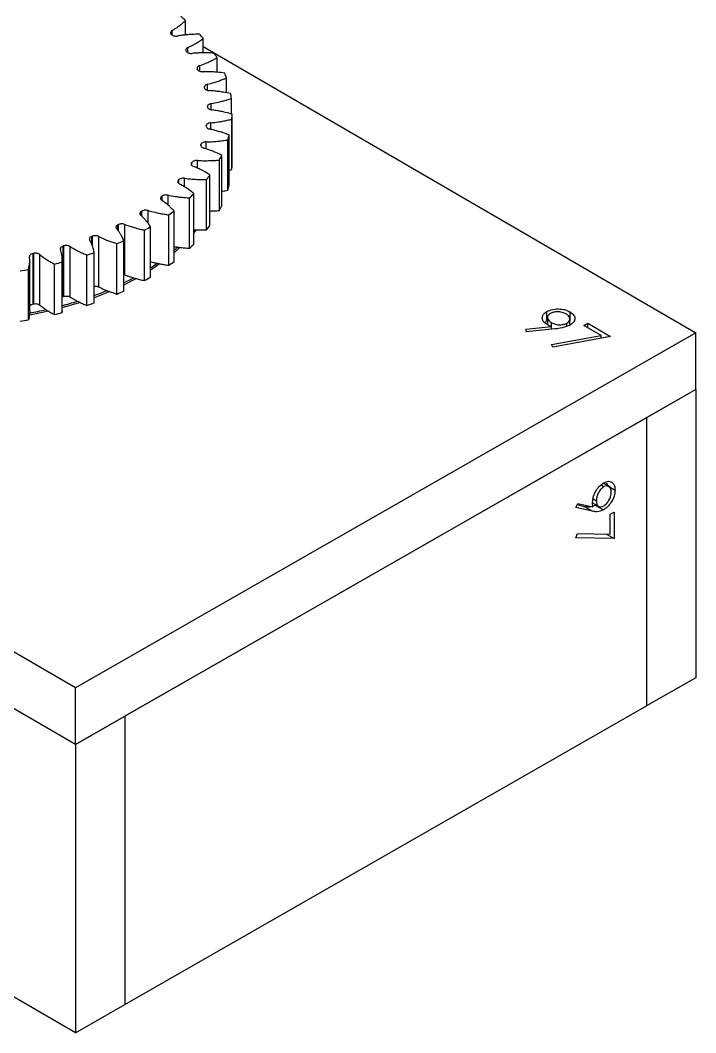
# Model space of a CAD drawing. Header units: millimetres. Extents: x 36 to 151, y 48 to 186.
# Drawn here: x 100.01 to 112.24, y 80.3 to 98.66 of the extents above; entities that cross this region are included whole.
import ezdxf

# ---------------------------------------------------------------- set-up
doc = ezdxf.new("R2010")
doc.units = ezdxf.units.MM

msp = doc.modelspace()

# ---------------------------------------------------------------- linework, layer by layer
at = {"color": 7, "linetype": 'Continuous', "lineweight": 25}
for p, q in [((103, 98.389), (103, 98.652)), ((102.757, 98.4), (102.757, 98.47)), ((103.322, 98.064), (103.322, 98.324)), ((103.042, 98.068), (103.042, 98.161)), ((103.322, 98.178), (112.243, 92.989)), ((103.571, 97.713), (103.571, 97.975)), ((103.257, 97.731), (103.257, 97.834)), ((103.399, 97.385), (103.399, 97.494)), ((103.741, 97.341), (103.741, 97.611)), ((103.467, 97.032), (103.467, 97.146)), ((103.832, 96.954), (103.832, 97.238)), ((103.846, 96.036), (103.846, 96.951)), ((103.458, 96.677), (103.458, 96.796)), ((103.84, 95.947), (103.84, 96.861)), ((103.792, 95.66), (103.792, 96.575)), ((103.278, 96.383), (103.278, 96.401)), ((103.279, 96.405), (103.279, 96.376)), ((103.374, 96.323), (103.374, 96.45)), ((103.767, 95.572), (103.767, 96.486)), ((103.109, 96.034), (103.109, 96.071)), ((103.111, 96.074), (103.111, 96.029)), ((103.215, 95.975), (103.215, 96.112)), ((103.613, 95.206), (103.613, 96.12)), ((103.657, 95.291), (103.657, 96.206)), ((103.443, 94.935), (103.443, 95.85)), ((102.87, 95.704), (102.87, 95.756)), ((102.873, 95.759), (102.873, 95.701)), ((102.984, 95.634), (102.984, 95.789)), ((103.38, 94.853), (103.38, 95.768)), ((102.685, 95.303), (102.685, 95.484)), ((103.153, 94.597), (103.153, 95.512)), ((102.565, 95.396), (102.565, 95.46)), ((102.568, 95.463), (102.568, 95.393)), ((103.073, 94.521), (103.073, 95.435)), ((102.197, 95.111), (102.197, 95.189)), ((102.201, 95.191), (102.201, 95.107)), ((102.321, 94.975), (102.321, 95.204)), ((102.697, 94.213), (102.697, 95.127)), ((102.792, 94.283), (102.792, 95.198)), ((101.774, 94.847), (101.774, 94.946)), ((101.778, 94.948), (101.778, 94.842)), ((101.9, 94.038), (101.9, 94.953)), ((101.306, 94.738), (101.306, 94.582)), ((102.256, 93.935), (102.256, 94.849)), ((102.366, 93.998), (102.366, 94.912)), ((103.153, 94.859), (103.164, 94.858)), ((103.193, 94.853), (103.153, 94.804)), ((100.786, 93.648), (100.786, 94.562)), ((100.791, 94.564), (100.791, 93.649)), ((101.301, 94.593), (101.301, 94.736)), ((101.428, 93.819), (101.428, 94.733)), ((101.758, 93.69), (101.758, 94.605)), ((101.881, 93.745), (101.881, 94.66)), ((101.006, 86.55), (87.55, 94.377)), ((100.238, 93.512), (100.238, 94.427)), ((100.243, 94.428), (100.243, 93.513)), ((100.36, 93.491), (100.36, 94.406)), ((100.912, 93.636), (100.912, 94.55)), ((101.212, 93.484), (101.212, 94.399)), ((101.345, 93.53), (101.345, 94.444)), ((102.892, 94.53), (102.792, 94.441)), ((100.177, 93.387), (100.177, 94.301)), ((100.624, 93.319), (100.624, 94.234)), ((100.767, 93.355), (100.767, 94.269)), ((100.155, 93.223), (100.155, 94.137)), ((101.881, 94.043), (101.9, 94.038)), ((100.767, 93.64), (100.786, 93.648)), ((101.006, 85.521), (87.55, 93.348)), ((100.517, 93.378), (100.182, 93.308)), ((109.546, 93.209), (109.546, 93.372)), ((109.559, 93.288), (109.559, 93.134)), ((109.966, 93.204), (109.966, 93.367)), ((109.165, 93.051), (109.627, 93.1)), ((109.521, 93.189), (109.546, 93.209)), ((109.627, 93.051), (109.627, 93.1)), ((109.631, 93.052), (109.631, 93.171)), ((109.91, 93.108), (109.91, 93.164)), ((109.962, 93.125), (109.962, 93.257)), ((110.217, 93.121), (110.286, 93.161)), ((110.528, 92.94), (110.217, 93.121)), ((110.286, 93.161), (110.699, 92.921)), ((110.286, 93.081), (110.286, 93.161)), ((112.243, 92.989), (101.006, 86.55)), ((109.18, 93.004), (109.165, 93.051)), ((109.691, 93.058), (109.18, 93.004)), ((109.63, 92.775), (110.528, 92.94)), ((110.699, 92.921), (109.653, 92.729)), ((110.528, 92.889), (110.528, 92.94)), ((112.243, 91.96), (112.243, 92.989)), ((109.653, 92.729), (109.63, 92.775)), ((112.243, 91.96), (101.006, 85.521)), ((112.243, 91.96), (111.349, 91.448)), ((112.243, 91.96), (112.243, 86.734)), ((111.349, 91.448), (101.9, 86.034)), ((111.349, 91.448), (111.349, 86.222)), ((110.526, 90.229), (110.578, 90.199)), ((110.684, 90.196), (110.57, 90.263)), ((110.634, 90.262), (110.641, 90.219)), ((110.641, 90.219), (110.782, 90.137)), ((110.384, 89.975), (110.444, 89.94)), ((110.071, 89.818), (110.105, 89.893)), ((110.375, 89.753), (110.071, 89.818)), ((110.235, 89.835), (110.092, 89.866)), ((110.105, 89.893), (110.379, 89.835)), ((110.235, 89.835), (110.375, 89.753)), ((110.375, 89.904), (110.501, 89.83)), ((110.433, 89.859), (110.574, 89.777)), ((110.695, 89.697), (110.764, 89.737)), ((110.695, 89.337), (110.695, 89.697)), ((110.764, 89.737), (110.764, 89.258)), ((110.071, 89.27), (110.1, 89.347)), ((110.764, 89.258), (110.071, 89.27)), ((110.1, 89.347), (110.695, 89.337)), ((110.628, 89.338), (110.764, 89.258)), ((112.243, 86.734), (111.349, 86.222)), ((101.006, 85.521), (101.006, 86.55)), ((101.9, 80.808), (111.349, 86.222)), ((101.006, 85.521), (101.9, 86.034)), ((101.9, 86.034), (101.9, 80.808)), ((101.006, 85.521), (101.006, 80.296)), ((101.006, 80.296), (97.587, 82.284)), ((101.006, 80.296), (101.9, 80.808))]:
    msp.add_line(p, q, dxfattribs=at)
at = {"color": 7, "linetype": 'Continuous', "lineweight": 25, "flags": 128}
for points in [[(102.531, 94.238), (102.429, 94.167), (102.366, 94.126)], [(102.097, 93.966), (102.016, 93.922), (101.881, 93.854)], [(101.622, 93.735), (101.555, 93.707), (101.345, 93.625)], [(101.08, 93.533), (101.054, 93.525), (100.778, 93.444)]]:
    msp.add_lwpolyline(points, dxfattribs=at)
at = {"color": 7, "linetype": 'Continuous', "lineweight": 25}
for centre, radius, start, end in [((100.621, 95.96), 3.593, 48.539, 50.3596), ((100.678, 96.299), 2.945, 45.4326, 45.5116), ((101.112, 96.459), 2.892, 40.1442, 42.2481), ((101.105, 96.674), 2.375, 36.5564, 36.6476), ((101.545, 96.783), 2.351, 30.4704, 32.8862), ((101.459, 96.895), 1.958, 26.374, 26.4778), ((101.876, 96.951), 1.979, 19.5073, 22.217), ((101.703, 96.99), 1.696, 14.9674, 15.0816), ((102.071, 97.006), 1.776, 7.5161, 10.428), ((101.81, 97.01), 1.587, 2.724, 2.8434), ((102.107, 97.01), 1.739, 355.0755, 358.0283), ((101.769, 97.015), 1.628, 350.3151, 350.4324), ((101.982, 97.035), 1.868, 342.9328, 345.7489), ((101.584, 97.07), 1.821, 338.4756, 338.5844), ((101.275, 97.229), 2.17, 327.7318, 327.8287), ((101.708, 97.145), 2.163, 331.7215, 334.2747), ((102.107, 96.096), 1.739, 355.0755, 358.0283), ((101.315, 97.395), 2.63, 321.7712, 324.0128), ((100.875, 97.534), 2.672, 318.2904, 318.3747), ((101.982, 96.12), 1.868, 342.9328, 345.7489), ((100.844, 97.816), 3.261, 313.1185, 315.0604), ((100.426, 97.999), 3.319, 310.1063, 310.1793), ((101.708, 96.231), 2.163, 331.7215, 334.2747), ((99.971, 98.615), 4.086, 303.008, 303.0715), ((100.344, 98.411), 4.04, 305.6264, 307.3101), ((99.552, 99.346), 4.929, 296.7893, 296.8454), ((101.315, 96.481), 2.63, 321.7712, 324.0128), ((99.201, 100.135), 5.793, 291.2558, 291.3061), ((99.86, 99.155), 4.927, 299.0938, 300.5686), ((98.937, 100.91), 6.612, 286.2394, 286.2854), ((99.435, 99.996), 5.87, 293.3184, 294.6308), ((100.844, 96.901), 3.261, 313.1185, 315.0604), ((98.766, 101.596), 7.319, 281.5994, 281.6425), ((99.096, 100.862), 6.801, 288.1215, 289.3112), ((100.589, 97.056), 3.388, 310.5592, 312.0737), ((98.859, 101.672), 7.645, 283.3522, 284.4526), ((100.089, 97.712), 4.214, 302.7101, 304.715), ((100.344, 97.496), 4.04, 305.6264, 307.3101), ((98.719, 102.344), 8.331, 278.8844, 279.9236), ((99.625, 98.503), 5.131, 296.0785, 298.2891), ((99.86, 98.24), 4.927, 299.0938, 300.5686), ((98.937, 99.996), 6.612, 286.2394, 286.2854), ((99.243, 99.349), 6.06, 290.2957, 292.5996), ((99.435, 99.081), 5.87, 293.3184, 294.6308), ((98.766, 100.681), 7.319, 281.5994, 281.6425), ((98.952, 100.2), 6.959, 285.0601, 287.4647), ((99.096, 99.948), 6.801, 288.1215, 289.3112), ((98.772, 100.921), 7.703, 280.4974, 282.7445), ((98.859, 100.758), 7.645, 283.3522, 284.4526), ((98.719, 101.429), 8.331, 278.8844, 279.9236)]:
    msp.add_arc(centre, radius, start, end, dxfattribs=at)
for points, knots in [([(102.757, 98.47), (102.788, 98.488), (102.838, 98.519), (102.901, 98.566), (102.953, 98.608), (102.984, 98.637), (103, 98.652)], [0, 0, 0, 0, 0.333841, 0.553288, 0.775352, 1, 1, 1, 1]), ([(102.757, 98.47), (102.75, 98.464), (102.734, 98.453), (102.727, 98.433), (102.729, 98.415), (102.738, 98.405), (102.742, 98.399)], [0, 0, 0, 0, 0.279838, 0.559383, 0.779667, 1, 1, 1, 1]), ([(102.745, 98.397), (102.752, 98.391), (102.767, 98.379), (102.798, 98.37), (102.83, 98.367), (102.849, 98.369), (102.858, 98.37)], [0, 0, 0, 0, 0.2798385, 0.5593834, 0.7796671, 1, 1, 1, 1]), ([(103.252, 98.404), (103.206, 98.402), (103.131, 98.4), (103.028, 98.392), (102.942, 98.383), (102.886, 98.375), (102.858, 98.37)], [0, 0, 0, 0, 0.346045, 0.566676, 0.784673, 1, 1, 1, 1]), ([(103.042, 98.161), (103.076, 98.177), (103.133, 98.204), (103.206, 98.246), (103.266, 98.284), (103.303, 98.311), (103.322, 98.324)], [0, 0, 0, 0, 0.333841, 0.553288, 0.775352, 1, 1, 1, 1]), ([(103.042, 98.161), (103.033, 98.156), (103.015, 98.146), (103.003, 98.127), (103.002, 98.108), (103.008, 98.098), (103.011, 98.092)], [0, 0, 0, 0, 0.279839, 0.559383, 0.779667, 1, 1, 1, 1]), ([(103.013, 98.089), (103.019, 98.083), (103.032, 98.07), (103.061, 98.059), (103.091, 98.054), (103.111, 98.054), (103.121, 98.055)], [0, 0, 0, 0, 0.279839, 0.559383, 0.779667, 1, 1, 1, 1]), ([(103.519, 98.06), (103.473, 98.061), (103.397, 98.064), (103.293, 98.064), (103.206, 98.061), (103.149, 98.057), (103.121, 98.055)], [0, 0, 0, 0, 0.346045, 0.566676, 0.784673, 1, 1, 1, 1]), ([(103.257, 97.834), (103.295, 97.847), (103.357, 97.87), (103.438, 97.907), (103.506, 97.94), (103.549, 97.963), (103.571, 97.975)], [0, 0, 0, 0, 0.333841, 0.553288, 0.775352, 1, 1, 1, 1]), ([(103.257, 97.834), (103.247, 97.829), (103.227, 97.821), (103.211, 97.803), (103.206, 97.784), (103.21, 97.773), (103.212, 97.768)], [0, 0, 0, 0, 0.2798392, 0.5593831, 0.7796666, 1, 1, 1, 1]), ([(103.213, 97.765), (103.218, 97.758), (103.227, 97.745), (103.254, 97.731), (103.283, 97.724), (103.302, 97.723), (103.312, 97.723)], [0, 0, 0, 0, 0.2798394, 0.559383, 0.7796665, 1, 1, 1, 1]), ([(103.708, 97.699), (103.663, 97.704), (103.589, 97.712), (103.485, 97.719), (103.398, 97.723), (103.341, 97.723), (103.312, 97.723)], [0, 0, 0, 0, 0.346045, 0.566676, 0.784673, 1, 1, 1, 1]), ([(103.399, 97.494), (103.389, 97.49), (103.367, 97.483), (103.347, 97.466), (103.338, 97.448), (103.339, 97.437), (103.34, 97.432)], [0, 0, 0, 0, 0.27984, 0.559383, 0.779666, 1, 1, 1, 1]), ([(103.399, 97.494), (103.44, 97.504), (103.506, 97.522), (103.595, 97.553), (103.669, 97.581), (103.717, 97.601), (103.741, 97.611)], [0, 0, 0, 0, 0.333841, 0.553288, 0.775352, 1, 1, 1, 1]), ([(103.341, 97.428), (103.344, 97.421), (103.351, 97.408), (103.374, 97.392), (103.401, 97.383), (103.42, 97.381), (103.43, 97.38)], [0, 0, 0, 0, 0.27984, 0.559383, 0.779666, 1, 1, 1, 1]), ([(103.818, 97.327), (103.774, 97.336), (103.702, 97.349), (103.601, 97.364), (103.516, 97.374), (103.458, 97.378), (103.43, 97.38)], [0, 0, 0, 0, 0.346045, 0.566676, 0.784673, 1, 1, 1, 1]), ([(103.467, 97.146), (103.455, 97.143), (103.433, 97.138), (103.409, 97.122), (103.396, 97.106), (103.395, 97.094), (103.395, 97.089)], [0, 0, 0, 0, 0.279841, 0.559382, 0.779666, 1, 1, 1, 1]), ([(103.467, 97.146), (103.509, 97.154), (103.579, 97.167), (103.674, 97.191), (103.754, 97.213), (103.806, 97.23), (103.832, 97.238)], [0, 0, 0, 0, 0.333841, 0.553288, 0.775352, 1, 1, 1, 1]), ([(103.395, 97.085), (103.396, 97.078), (103.4, 97.064), (103.42, 97.047), (103.445, 97.036), (103.463, 97.032), (103.473, 97.031)], [0, 0, 0, 0, 0.279841, 0.559382, 0.779666, 1, 1, 1, 1]), ([(103.846, 96.951), (103.804, 96.962), (103.736, 96.981), (103.639, 97.003), (103.556, 97.019), (103.5, 97.027), (103.473, 97.031)], [0, 0, 0, 0, 0.346045, 0.566676, 0.784673, 1, 1, 1, 1]), ([(103.458, 96.796), (103.446, 96.794), (103.423, 96.79), (103.396, 96.777), (103.38, 96.761), (103.376, 96.75), (103.374, 96.745)], [0, 0, 0, 0, 0.27984, 0.559383, 0.779666, 1, 1, 1, 1]), ([(103.458, 96.796), (103.502, 96.801), (103.574, 96.809), (103.673, 96.825), (103.757, 96.842), (103.813, 96.855), (103.84, 96.861)], [0, 0, 0, 0, 0.333841, 0.553288, 0.775352, 1, 1, 1, 1]), ([(103.374, 96.741), (103.374, 96.734), (103.374, 96.72), (103.39, 96.702), (103.413, 96.688), (103.43, 96.684), (103.439, 96.681)], [0, 0, 0, 0, 0.27984, 0.559383, 0.779666, 1, 1, 1, 1]), ([(103.792, 96.575), (103.753, 96.589), (103.69, 96.613), (103.598, 96.641), (103.519, 96.663), (103.466, 96.675), (103.439, 96.681)], [0, 0, 0, 0, 0.346045, 0.566676, 0.784673, 1, 1, 1, 1]), ([(103.278, 96.401), (103.277, 96.394), (103.274, 96.38), (103.286, 96.361), (103.305, 96.346), (103.322, 96.34), (103.33, 96.337)], [0, 0, 0, 0, 0.279839, 0.559383, 0.779667, 1, 1, 1, 1]), ([(103.374, 96.45), (103.362, 96.449), (103.337, 96.447), (103.308, 96.435), (103.288, 96.421), (103.282, 96.41), (103.279, 96.405)], [0, 0, 0, 0, 0.279839, 0.559383, 0.779666, 1, 1, 1, 1]), ([(103.374, 96.45), (103.418, 96.451), (103.492, 96.454), (103.594, 96.463), (103.681, 96.473), (103.738, 96.482), (103.767, 96.486)], [0, 0, 0, 0, 0.333841, 0.553288, 0.775352, 1, 1, 1, 1]), ([(103.657, 96.206), (103.621, 96.223), (103.564, 96.251), (103.479, 96.286), (103.406, 96.314), (103.355, 96.329), (103.33, 96.337)], [0, 0, 0, 0, 0.346045, 0.566676, 0.784673, 1, 1, 1, 1]), ([(103.109, 96.071), (103.106, 96.064), (103.1, 96.05), (103.108, 96.03), (103.124, 96.014), (103.139, 96.007), (103.147, 96.004)], [0, 0, 0, 0, 0.279839, 0.559383, 0.779667, 1, 1, 1, 1]), ([(103.215, 96.112), (103.203, 96.112), (103.178, 96.112), (103.147, 96.102), (103.124, 96.089), (103.115, 96.079), (103.111, 96.074)], [0, 0, 0, 0, 0.279839, 0.559383, 0.779667, 1, 1, 1, 1]), ([(103.215, 96.112), (103.259, 96.11), (103.333, 96.108), (103.436, 96.11), (103.524, 96.113), (103.583, 96.118), (103.613, 96.12)], [0, 0, 0, 0, 0.333841, 0.553288, 0.775352, 1, 1, 1, 1]), ([(103.443, 95.85), (103.411, 95.869), (103.36, 95.901), (103.283, 95.942), (103.217, 95.975), (103.17, 95.994), (103.147, 96.004)], [0, 0, 0, 0, 0.346045, 0.566676, 0.784673, 1, 1, 1, 1]), ([(103.792, 95.935), (103.793, 95.936), (103.809, 95.939), (103.825, 95.943), (103.84, 95.947)], [0, 0, 0, 0, 0.076453, 1, 1, 1, 1]), ([(102.87, 95.756), (102.866, 95.749), (102.857, 95.736), (102.86, 95.715), (102.873, 95.698), (102.886, 95.69), (102.893, 95.686)], [0, 0, 0, 0, 0.279838, 0.559383, 0.779667, 1, 1, 1, 1]), ([(102.984, 95.789), (102.972, 95.789), (102.947, 95.791), (102.914, 95.784), (102.888, 95.773), (102.878, 95.763), (102.873, 95.759)], [0, 0, 0, 0, 0.2798385, 0.5593834, 0.7796671, 1, 1, 1, 1]), ([(103.153, 95.512), (103.126, 95.534), (103.082, 95.569), (103.015, 95.615), (102.956, 95.652), (102.914, 95.675), (102.893, 95.686)], [0, 0, 0, 0, 0.3460446, 0.5666762, 0.7846733, 1, 1, 1, 1]), ([(102.984, 95.789), (103.028, 95.784), (103.1, 95.776), (103.203, 95.77), (103.291, 95.768), (103.351, 95.768), (103.38, 95.768)], [0, 0, 0, 0, 0.333841, 0.553288, 0.775352, 1, 1, 1, 1]), ([(102.685, 95.484), (102.673, 95.486), (102.648, 95.489), (102.614, 95.485), (102.586, 95.476), (102.574, 95.467), (102.568, 95.463)], [0, 0, 0, 0, 0.279838, 0.559384, 0.779667, 1, 1, 1, 1]), ([(102.685, 95.484), (102.727, 95.476), (102.797, 95.463), (102.898, 95.45), (102.985, 95.441), (103.044, 95.437), (103.073, 95.435)], [0, 0, 0, 0, 0.333841, 0.553288, 0.775352, 1, 1, 1, 1]), ([(103.657, 95.556), (103.662, 95.557), (103.684, 95.56), (103.72, 95.565), (103.751, 95.57), (103.767, 95.572)], [0, 0, 0, 0, 0.152253, 0.574825, 1, 1, 1, 1]), ([(102.565, 95.46), (102.559, 95.454), (102.547, 95.441), (102.546, 95.421), (102.555, 95.403), (102.566, 95.394), (102.572, 95.389)], [0, 0, 0, 0, 0.279838, 0.559384, 0.779667, 1, 1, 1, 1]), ([(102.792, 95.198), (102.77, 95.221), (102.734, 95.259), (102.678, 95.31), (102.627, 95.351), (102.59, 95.377), (102.572, 95.389)], [0, 0, 0, 0, 0.346045, 0.566676, 0.784673, 1, 1, 1, 1]), ([(102.197, 95.189), (102.19, 95.183), (102.176, 95.171), (102.17, 95.151), (102.175, 95.133), (102.184, 95.123), (102.189, 95.118)], [0, 0, 0, 0, 0.2798382, 0.5593836, 0.7796673, 1, 1, 1, 1]), ([(102.366, 94.912), (102.349, 94.937), (102.322, 94.977), (102.277, 95.032), (102.236, 95.076), (102.205, 95.104), (102.189, 95.118)], [0, 0, 0, 0, 0.346045, 0.566676, 0.784673, 1, 1, 1, 1]), ([(102.321, 95.204), (102.31, 95.207), (102.287, 95.212), (102.252, 95.21), (102.222, 95.203), (102.208, 95.195), (102.201, 95.191)], [0, 0, 0, 0, 0.279838, 0.559384, 0.779667, 1, 1, 1, 1]), ([(102.321, 95.204), (102.362, 95.193), (102.428, 95.175), (102.525, 95.155), (102.61, 95.14), (102.668, 95.131), (102.697, 95.127)], [0, 0, 0, 0, 0.333841, 0.553288, 0.775352, 1, 1, 1, 1]), ([(103.443, 95.196), (103.452, 95.196), (103.477, 95.197), (103.517, 95.199), (103.565, 95.202), (103.597, 95.204), (103.613, 95.206)], [0, 0, 0, 0, 0.159158, 0.437704, 0.717989, 1, 1, 1, 1]), ([(101.774, 94.946), (101.765, 94.941), (101.749, 94.93), (101.739, 94.911), (101.739, 94.892), (101.747, 94.882), (101.75, 94.877)], [0, 0, 0, 0, 0.279838, 0.559384, 0.779667, 1, 1, 1, 1]), ([(101.9, 94.953), (101.889, 94.956), (101.868, 94.963), (101.832, 94.963), (101.802, 94.958), (101.786, 94.952), (101.778, 94.948)], [0, 0, 0, 0, 0.279838, 0.559384, 0.779667, 1, 1, 1, 1]), ([(101.9, 94.953), (101.938, 94.939), (102, 94.916), (102.092, 94.889), (102.173, 94.868), (102.228, 94.855), (102.256, 94.849)], [0, 0, 0, 0, 0.333841, 0.553288, 0.775352, 1, 1, 1, 1]), ([(101.428, 94.733), (101.418, 94.738), (101.398, 94.746), (101.363, 94.749), (101.331, 94.746), (101.314, 94.741), (101.306, 94.738)], [0, 0, 0, 0, 0.279838, 0.559383, 0.779667, 1, 1, 1, 1]), ([(101.881, 94.66), (101.87, 94.685), (101.852, 94.728), (101.819, 94.785), (101.788, 94.832), (101.763, 94.862), (101.75, 94.877)], [0, 0, 0, 0, 0.346045, 0.566676, 0.784673, 1, 1, 1, 1]), ([(103.164, 94.858), (103.188, 94.857), (103.228, 94.855), (103.284, 94.854), (103.332, 94.853), (103.364, 94.853), (103.38, 94.853)], [0, 0, 0, 0, 0.336802, 0.556499, 0.777569, 1, 1, 1, 1]), ([(100.786, 94.562), (100.776, 94.558), (100.755, 94.55), (100.737, 94.533), (100.73, 94.515), (100.732, 94.504), (100.734, 94.498)], [0, 0, 0, 0, 0.279839, 0.559383, 0.779667, 1, 1, 1, 1]), ([(100.912, 94.55), (100.903, 94.555), (100.884, 94.565), (100.851, 94.57), (100.818, 94.57), (100.8, 94.566), (100.791, 94.564)], [0, 0, 0, 0, 0.279839, 0.559383, 0.779667, 1, 1, 1, 1]), ([(101.301, 94.736), (101.291, 94.732), (101.273, 94.722), (101.259, 94.704), (101.255, 94.685), (101.26, 94.674), (101.263, 94.669)], [0, 0, 0, 0, 0.279838, 0.559383, 0.779667, 1, 1, 1, 1]), ([(101.345, 94.444), (101.34, 94.471), (101.331, 94.514), (101.31, 94.573), (101.29, 94.622), (101.272, 94.653), (101.263, 94.669)], [0, 0, 0, 0, 0.346045, 0.566676, 0.784673, 1, 1, 1, 1]), ([(101.428, 94.733), (101.462, 94.717), (101.519, 94.69), (101.604, 94.656), (101.68, 94.63), (101.732, 94.613), (101.758, 94.605)], [0, 0, 0, 0, 0.333841, 0.553288, 0.775352, 1, 1, 1, 1]), ([(100.238, 94.427), (100.227, 94.423), (100.204, 94.417), (100.183, 94.401), (100.172, 94.384), (100.172, 94.373), (100.172, 94.367)], [0, 0, 0, 0, 0.279839, 0.559383, 0.779667, 1, 1, 1, 1]), ([(100.36, 94.406), (100.352, 94.411), (100.336, 94.422), (100.303, 94.43), (100.272, 94.432), (100.253, 94.429), (100.243, 94.428)], [0, 0, 0, 0, 0.279839, 0.559383, 0.779667, 1, 1, 1, 1]), ([(100.36, 94.406), (100.386, 94.385), (100.429, 94.35), (100.498, 94.306), (100.559, 94.269), (100.602, 94.246), (100.624, 94.234)], [0, 0, 0, 0, 0.333841, 0.553288, 0.775352, 1, 1, 1, 1]), ([(100.767, 94.269), (100.767, 94.296), (100.768, 94.339), (100.76, 94.399), (100.75, 94.449), (100.739, 94.482), (100.734, 94.498)], [0, 0, 0, 0, 0.346045, 0.566676, 0.784673, 1, 1, 1, 1]), ([(100.912, 94.55), (100.942, 94.531), (100.992, 94.5), (101.07, 94.461), (101.139, 94.429), (101.187, 94.409), (101.212, 94.399)], [0, 0, 0, 0, 0.333841, 0.553288, 0.775352, 1, 1, 1, 1]), ([(102.792, 94.55), (102.801, 94.549), (102.824, 94.546), (102.846, 94.543), (102.859, 94.541)], [0, 0, 0, 0, 0.416596, 1, 1, 1, 1]), ([(102.859, 94.541), (102.883, 94.538), (102.923, 94.533), (102.978, 94.528), (103.026, 94.524), (103.057, 94.522), (103.073, 94.521)], [0, 0, 0, 0, 0.336802, 0.556499, 0.777569, 1, 1, 1, 1]), ([(100.155, 94.137), (100.161, 94.164), (100.171, 94.207), (100.177, 94.267), (100.178, 94.317), (100.174, 94.35), (100.172, 94.367)], [0, 0, 0, 0, 0.346045, 0.566676, 0.784673, 1, 1, 1, 1]), ([(100.767, 93.383), (100.767, 93.536), (100.767, 93.841), (100.767, 94.145), (100.767, 94.298)], [0, 0, 0, 0, 0.5, 1, 1, 1, 1]), ([(102.366, 94.277), (102.37, 94.276), (102.385, 94.272), (102.413, 94.265), (102.451, 94.256), (102.476, 94.251), (102.489, 94.248)], [0, 0, 0, 0, 0.090627, 0.392046, 0.695172, 1, 1, 1, 1]), ([(102.489, 94.248), (102.512, 94.244), (102.55, 94.236), (102.604, 94.227), (102.65, 94.219), (102.681, 94.215), (102.697, 94.213)], [0, 0, 0, 0, 0.336802, 0.556499, 0.777569, 1, 1, 1, 1]), ([(101.9, 94.038), (101.917, 94.032), (101.946, 94.021), (101.986, 94.007), (102.021, 93.996), (102.045, 93.988), (102.057, 93.985)], [0, 0, 0, 0, 0.337089, 0.556816, 0.777787, 1, 1, 1, 1]), ([(101.345, 93.832), (101.356, 93.833), (101.376, 93.834), (101.405, 93.829), (101.42, 93.822), (101.428, 93.819)], [0, 0, 0, 0, 0.3478679, 0.6738976, 1, 1, 1, 1]), ([(102.057, 93.985), (102.079, 93.979), (102.115, 93.968), (102.167, 93.955), (102.211, 93.945), (102.241, 93.938), (102.256, 93.935)], [0, 0, 0, 0, 0.336802, 0.556499, 0.777569, 1, 1, 1, 1]), ([(100.791, 93.649), (100.803, 93.652), (100.826, 93.657), (100.861, 93.654), (100.891, 93.647), (100.905, 93.639), (100.912, 93.636)], [0, 0, 0, 0, 0.279839, 0.559383, 0.779667, 1, 1, 1, 1]), ([(101.428, 93.819), (101.444, 93.811), (101.469, 93.798), (101.506, 93.782), (101.539, 93.768), (101.561, 93.759), (101.572, 93.755)], [0, 0, 0, 0, 0.3370893, 0.556816, 0.7777875, 1, 1, 1, 1]), ([(101.572, 93.755), (101.592, 93.747), (101.626, 93.734), (101.674, 93.717), (101.716, 93.704), (101.744, 93.695), (101.758, 93.69)], [0, 0, 0, 0, 0.336802, 0.556499, 0.777569, 1, 1, 1, 1]), ([(100.177, 93.475), (100.181, 93.481), (100.189, 93.492), (100.212, 93.505), (100.229, 93.51), (100.238, 93.512)], [0, 0, 0, 0, 0.363391, 0.681659, 1, 1, 1, 1]), ([(100.243, 93.513), (100.255, 93.515), (100.28, 93.518), (100.314, 93.513), (100.342, 93.504), (100.354, 93.495), (100.36, 93.491)], [0, 0, 0, 0, 0.279839, 0.559383, 0.779667, 1, 1, 1, 1]), ([(100.36, 93.491), (100.372, 93.481), (100.391, 93.465), (100.42, 93.444), (100.445, 93.426), (100.463, 93.414), (100.472, 93.408)], [0, 0, 0, 0, 0.337089, 0.556816, 0.777787, 1, 1, 1, 1]), ([(100.912, 93.636), (100.926, 93.627), (100.948, 93.612), (100.982, 93.593), (101.011, 93.577), (101.031, 93.567), (101.041, 93.562)], [0, 0, 0, 0, 0.337089, 0.556816, 0.777787, 1, 1, 1, 1]), ([(101.041, 93.562), (101.059, 93.552), (101.09, 93.537), (101.134, 93.517), (101.172, 93.5), (101.198, 93.49), (101.212, 93.484)], [0, 0, 0, 0, 0.336802, 0.556499, 0.777569, 1, 1, 1, 1]), ([(100.176, 93.347), (100.175, 93.333), (100.173, 93.31), (100.167, 93.278), (100.162, 93.25), (100.157, 93.232), (100.155, 93.223)], [0, 0, 0, 0, 0.336802, 0.556499, 0.777569, 1, 1, 1, 1]), ([(100.177, 93.387), (100.177, 93.382), (100.177, 93.368), (100.176, 93.355), (100.176, 93.347)], [0, 0, 0, 0, 0.408823, 1, 1, 1, 1]), ([(100.472, 93.408), (100.488, 93.398), (100.515, 93.381), (100.555, 93.357), (100.589, 93.338), (100.613, 93.326), (100.624, 93.319)], [0, 0, 0, 0, 0.336802, 0.556499, 0.777569, 1, 1, 1, 1]), ([(100.767, 93.383), (100.767, 93.383), (100.768, 93.373), (100.767, 93.364), (100.767, 93.355)], [0, 0, 0, 0, 0.027839, 1, 1, 1, 1]), ([(109.551, 93.138), (109.524, 93.157), (109.471, 93.196), (109.457, 93.266), (109.481, 93.328), (109.524, 93.358), (109.546, 93.372)], [0, 0, 0, 0, 0.279814, 0.559489, 0.779635, 1, 1, 1, 1]), ([(109.546, 93.372), (109.581, 93.388), (109.65, 93.42), (109.778, 93.424), (109.887, 93.405), (109.94, 93.38), (109.966, 93.367)], [0, 0, 0, 0, 0.279538, 0.558851, 0.779452, 1, 1, 1, 1]), ([(109.609, 93.339), (109.591, 93.325), (109.555, 93.296), (109.559, 93.245), (109.585, 93.203), (109.616, 93.182), (109.631, 93.171)], [0, 0, 0, 0, 0.278472, 0.558424, 0.779098, 1, 1, 1, 1]), ([(109.894, 93.329), (109.871, 93.34), (109.825, 93.362), (109.742, 93.371), (109.664, 93.365), (109.628, 93.348), (109.609, 93.339)], [0, 0, 0, 0, 0.280092, 0.560011, 0.780131, 1, 1, 1, 1]), ([(109.91, 93.164), (109.928, 93.178), (109.964, 93.206), (109.963, 93.256), (109.94, 93.298), (109.909, 93.319), (109.894, 93.329)], [0, 0, 0, 0, 0.278722, 0.558569, 0.779171, 1, 1, 1, 1]), ([(109.966, 93.367), (109.993, 93.347), (110.047, 93.307), (110.061, 93.236), (110.032, 93.173), (109.988, 93.142), (109.967, 93.127)], [0, 0, 0, 0, 0.27973, 0.559163, 0.779612, 1, 1, 1, 1]), ([(109.627, 93.1), (109.612, 93.107), (109.586, 93.119), (109.562, 93.132), (109.551, 93.138)], [0, 0, 0, 0, 0.559944, 1, 1, 1, 1]), ([(109.631, 93.171), (109.654, 93.16), (109.699, 93.138), (109.782, 93.13), (109.857, 93.139), (109.893, 93.156), (109.91, 93.164)], [0, 0, 0, 0, 0.2803193, 0.5595299, 0.7797528, 1, 1, 1, 1]), ([(109.967, 93.127), (109.92, 93.108), (109.836, 93.074), (109.735, 93.063), (109.691, 93.058)], [0, 0, 0, 0, 0.55819, 1, 1, 1, 1]), ([(110.374, 89.913), (110.378, 89.95), (110.384, 90.023), (110.437, 90.132), (110.504, 90.218), (110.551, 90.25), (110.575, 90.266)], [0, 0, 0, 0, 0.279814, 0.559489, 0.779635, 1, 1, 1, 1]), ([(110.578, 90.199), (110.557, 90.182), (110.513, 90.15), (110.471, 90.072), (110.447, 90.001), (110.445, 89.96), (110.444, 89.94)], [0, 0, 0, 0, 0.278472, 0.558424, 0.779098, 1, 1, 1, 1]), ([(110.575, 90.266), (110.606, 90.28), (110.668, 90.307), (110.736, 90.277), (110.775, 90.218), (110.779, 90.164), (110.782, 90.137)], [0, 0, 0, 0, 0.279538, 0.558851, 0.779452, 1, 1, 1, 1]), ([(110.712, 90.101), (110.71, 90.124), (110.706, 90.171), (110.672, 90.208), (110.628, 90.221), (110.595, 90.206), (110.578, 90.199)], [0, 0, 0, 0, 0.280092, 0.560011, 0.780131, 1, 1, 1, 1]), ([(110.782, 90.137), (110.778, 90.1), (110.771, 90.025), (110.716, 89.913), (110.646, 89.827), (110.598, 89.794), (110.574, 89.777)], [0, 0, 0, 0, 0.2797299, 0.5591633, 0.7796116, 1, 1, 1, 1]), ([(110.578, 89.85), (110.599, 89.865), (110.641, 89.897), (110.684, 89.972), (110.709, 90.042), (110.711, 90.082), (110.712, 90.101)], [0, 0, 0, 0, 0.278722, 0.558569, 0.779171, 1, 1, 1, 1]), ([(110.433, 89.859), (110.393, 89.844), (110.321, 89.817), (110.261, 89.83), (110.235, 89.835)], [0, 0, 0, 0, 0.55819, 1, 1, 1, 1]), ([(110.379, 89.835), (110.378, 89.849), (110.375, 89.874), (110.375, 89.901), (110.374, 89.913)], [0, 0, 0, 0, 0.559944, 1, 1, 1, 1]), ([(110.444, 89.94), (110.445, 89.917), (110.449, 89.871), (110.483, 89.835), (110.529, 89.827), (110.562, 89.842), (110.578, 89.85)], [0, 0, 0, 0, 0.2803193, 0.5595299, 0.7797528, 1, 1, 1, 1]), ([(110.574, 89.777), (110.534, 89.762), (110.462, 89.735), (110.402, 89.748), (110.375, 89.753)], [0, 0, 0, 0, 0.5581895, 1, 1, 1, 1])]:
    msp.add_open_spline(points, degree=3, knots=knots, dxfattribs=at)

doc.saveas('drawing.dxf')
